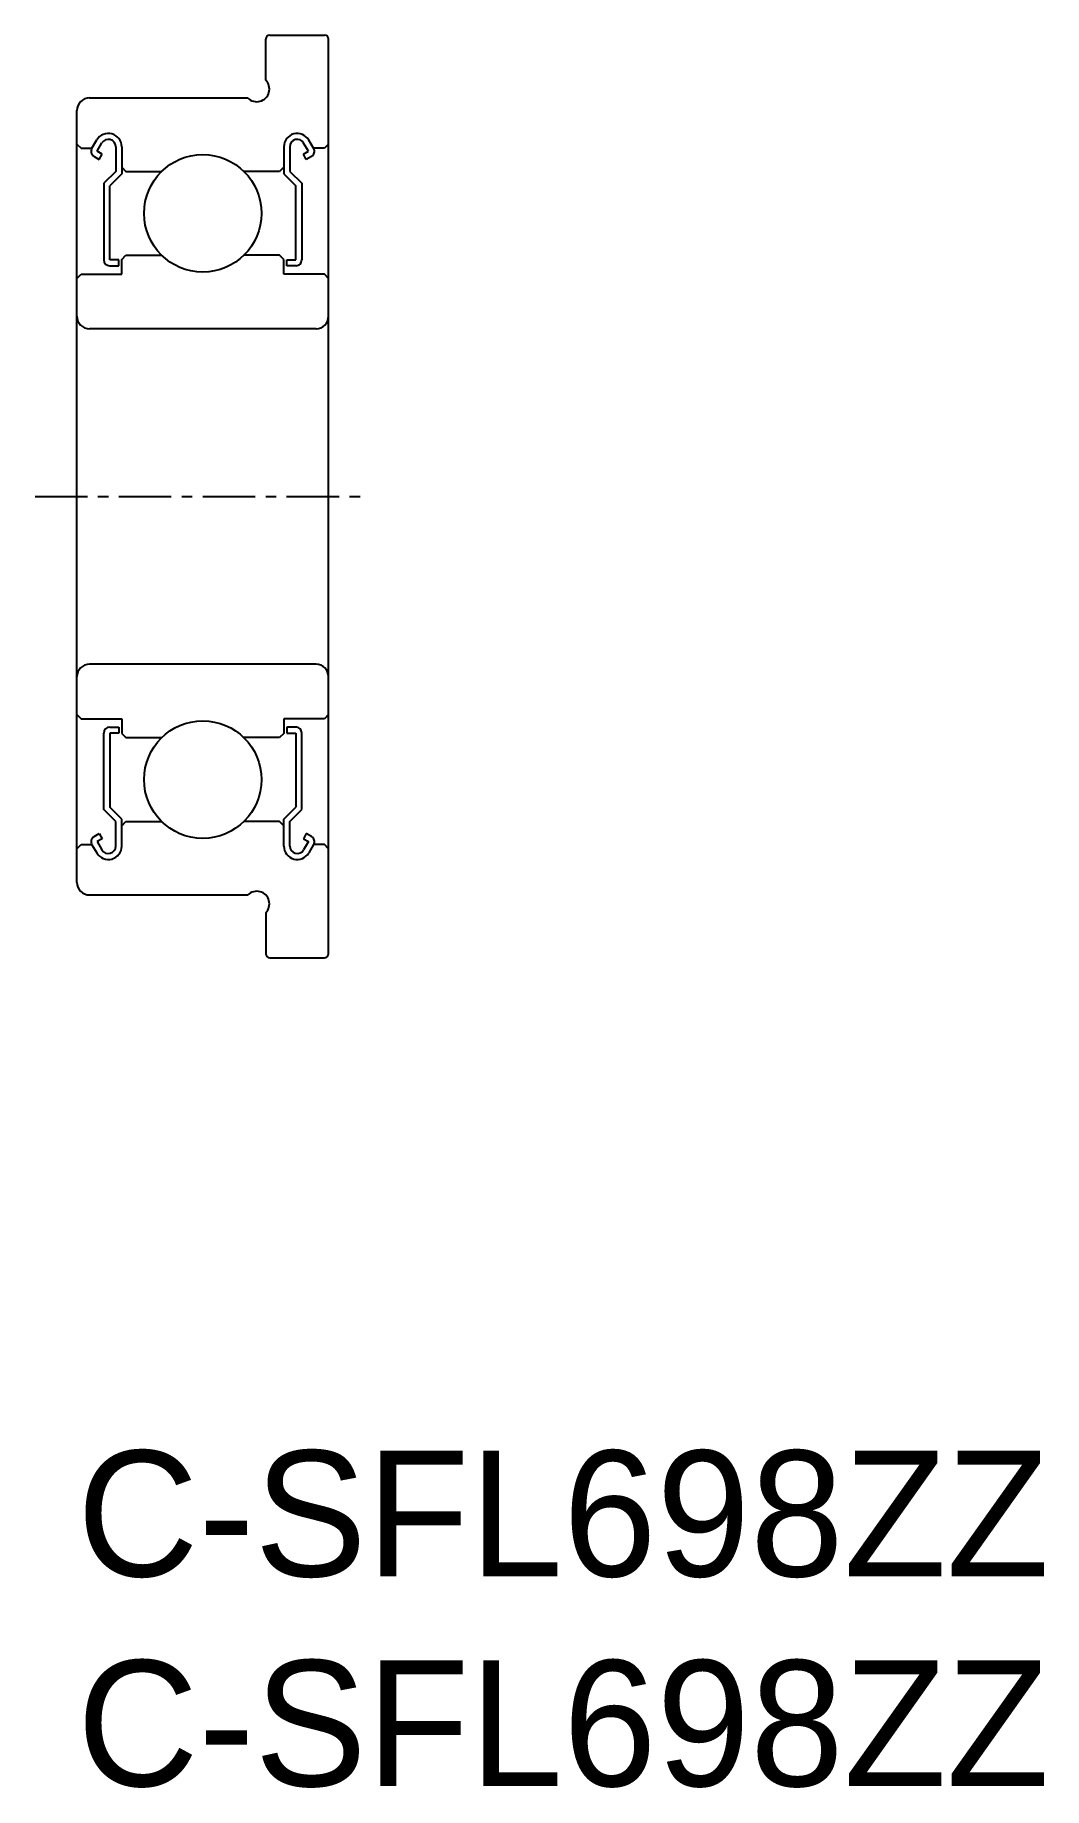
# Model space of a CAD drawing. Extents: x -1 to 23.1, y -8 to 33.7.
import ezdxf

# ---------------------------------------------------------------- set-up
doc = ezdxf.new("R2010")
doc.units = 0
doc.linetypes.add('CENTER', pattern=[2, 1.25, -0.25, 0.25, -0.25])
doc.layers.get('0').update_dxf_attribs({"linetype": 'CONTINUOUS'})
doc.layers.add('CENTER', color=1, linetype='CENTER')

msp = doc.modelspace()

# ---------------------------------------------------------------- linework, layer by layer
at = {"color": 7, "linetype": 'CONTINUOUS'}
for p, q in [((4.5, 32.67), (4.5, 33.646)), ((4.6, 33.746), (5.9, 33.746)), ((6, 11.846), (6, 33.646)), ((0.3, 32.246), (4.076, 32.246)), ((4.5, 32.246), (4.5, 32.246)), ((0, 13.546), (0, 31.946)), ((0, 31.146), (0.1, 31.046)), ((0.1, 31.046), (0.356, 31.046)), ((0.356, 31.047), (0.473, 31.245)), ((0.479, 30.975), (0.596, 31.173)), ((0.602, 30.904), (0.479, 30.975)), ((0.924, 31.083), (0.924, 30.496)), ((1.067, 31.083), (1.067, 30.437)), ((4.933, 31.083), (4.933, 30.437)), ((5.076, 31.083), (5.076, 30.496)), ((5.398, 30.904), (5.521, 30.975)), ((5.521, 30.975), (5.405, 31.171)), ((5.644, 31.046), (5.528, 31.242)), ((5.9, 31.046), (5.644, 31.046)), ((6, 31.146), (5.9, 31.046)), ((0.408, 30.852), (0.531, 30.781)), ((0.531, 30.781), (0.602, 30.904)), ((1.067, 30.596), (1.167, 30.496)), ((4.933, 30.596), (4.833, 30.496)), ((5.469, 30.781), (5.398, 30.904)), ((5.592, 30.852), (5.469, 30.781)), ((0.924, 30.496), (0.64, 30.212)), ((0.64, 30.212), (0.64, 28.388)), ((1.067, 30.437), (0.782, 30.153)), ((0.782, 28.388), (0.782, 30.153)), ((1.167, 30.496), (2.02, 30.496)), ((4.833, 30.496), (3.98, 30.496)), ((4.933, 30.437), (5.218, 30.153)), ((5.076, 30.496), (5.36, 30.212)), ((5.218, 28.388), (5.218, 30.153)), ((5.36, 30.212), (5.36, 28.388)), ((1.067, 28.396), (1.167, 28.496)), ((1.167, 28.496), (2.02, 28.496)), ((4.833, 28.496), (3.98, 28.496)), ((4.933, 28.396), (4.833, 28.496)), ((0, 27.946), (0.1, 28.046)), ((0.1, 28.046), (1.067, 28.046)), ((0.996, 28.388), (0.782, 28.388)), ((0.782, 28.246), (0.996, 28.246)), ((0.996, 28.246), (0.996, 28.388)), ((1.067, 28.046), (1.067, 28.396)), ((4.933, 28.046), (4.933, 28.396)), ((5.9, 28.046), (4.933, 28.046)), ((5.004, 28.246), (5.004, 28.388)), ((5.004, 28.388), (5.218, 28.388)), ((5.218, 28.246), (5.004, 28.246)), ((6, 27.946), (5.9, 28.046)), ((5.7, 26.746), (0.3, 26.746)), ((5.7, 18.746), (0.3, 18.746)), ((0, 17.546), (0.1, 17.446)), ((0.1, 17.446), (1.067, 17.446)), ((0.782, 17.246), (0.996, 17.246)), ((0.996, 17.246), (0.996, 17.104)), ((1.067, 17.446), (1.067, 17.096)), ((5.9, 17.446), (4.933, 17.446)), ((4.933, 17.446), (4.933, 17.096)), ((5.004, 17.246), (5.004, 17.104)), ((5.218, 17.246), (5.004, 17.246)), ((6, 17.546), (5.9, 17.446)), ((6, 17.346), (6, 17.346)), ((0.64, 15.281), (0.64, 17.104)), ((0.782, 17.104), (0.782, 15.34)), ((0.996, 17.104), (0.782, 17.104)), ((1.067, 17.096), (1.167, 16.996)), ((1.167, 16.996), (2.02, 16.996)), ((4.833, 16.996), (3.98, 16.996)), ((4.933, 17.096), (4.833, 16.996)), ((5.004, 17.104), (5.218, 17.104)), ((5.218, 17.104), (5.218, 15.34)), ((5.36, 15.281), (5.36, 17.104)), ((0.924, 14.996), (0.64, 15.281)), ((1.067, 15.055), (0.782, 15.34)), ((1.067, 14.41), (1.067, 15.055)), ((4.933, 15.055), (5.218, 15.34)), ((4.933, 14.41), (4.933, 15.055)), ((5.076, 14.996), (5.36, 15.281)), ((0.408, 14.64), (0.531, 14.712)), ((0.531, 14.712), (0.602, 14.588)), ((0.924, 14.41), (0.924, 14.996)), ((1.067, 14.896), (1.167, 14.996)), ((1.167, 14.996), (2.02, 14.996)), ((4.833, 14.996), (3.98, 14.996)), ((4.933, 14.896), (4.833, 14.996)), ((5.076, 14.41), (5.076, 14.996)), ((5.469, 14.712), (5.398, 14.588)), ((5.592, 14.64), (5.469, 14.712)), ((0, 14.346), (0.1, 14.446)), ((0.1, 14.446), (0.356, 14.446)), ((0.356, 14.445), (0.473, 14.247)), ((0.602, 14.588), (0.479, 14.517)), ((0.479, 14.517), (0.596, 14.32)), ((5.398, 14.588), (5.521, 14.517)), ((5.521, 14.517), (5.405, 14.321)), ((5.644, 14.446), (5.528, 14.25)), ((5.9, 14.446), (5.644, 14.446)), ((6, 14.346), (5.9, 14.446)), ((0.3, 13.246), (4.076, 13.246)), ((4.5, 13.246), (4.5, 13.246)), ((4.5, 12.822), (4.5, 11.846)), ((4.6, 11.746), (5.9, 11.746))]:
    msp.add_line(p, q, dxfattribs=at)
msp.add_line((6, 22.746), (6, 22.746))
for centre in [(3, 29.496), (3, 15.996)]:
    msp.add_circle(centre, 1.4, dxfattribs=at)
for centre, radius, start, end in [((4.6, 33.646), 0.1, 90, 180), ((5.9, 33.646), 0.1, 0, 90), ((4.288, 32.458), 0.3, 224.9995, 45.0005), ((0.3, 31.946), 0.3, 90, 180), ((0.748, 31.083), 0.319, 0, 149.3803), ((5.252, 31.083), 0.319, 30.0001, 180), ((0.479, 30.975), 0.142, 149.3803, 239.9973), ((0.748, 31.083), 0.177, 0, 149.3803), ((5.252, 31.083), 0.177, 30.0001, 180), ((5.521, 30.975), 0.142, 299.9998, 30.0002), ((0.782, 28.388), 0.142, 180, 270), ((5.218, 28.388), 0.142, 269.9998, 0), ((0.3, 27.046), 0.3, 180, 270), ((5.7, 27.046), 0.3, 270, 0), ((0.3, 18.446), 0.3, 90, 180), ((5.7, 18.446), 0.3, 0, 90), ((0.782, 17.104), 0.142, 90, 180), ((5.218, 17.104), 0.142, 0, 90.0002), ((0.479, 14.517), 0.142, 120.0027, 210.6197), ((5.521, 14.517), 0.142, 329.9998, 60.0002), ((0.748, 14.41), 0.319, 210.6197, 0), ((0.748, 14.41), 0.177, 210.6197, 0), ((5.252, 14.41), 0.319, 180, 329.9999), ((5.252, 14.41), 0.177, 180, 329.9999), ((0.3, 13.546), 0.3, 180, 270), ((4.288, 13.034), 0.3, 314.9995, 135.0005), ((4.6, 11.846), 0.1, 180, 270), ((5.9, 11.846), 0.1, 270, 0)]:
    msp.add_arc(centre, radius, start, end, dxfattribs=at)
at = {"layer": 'CENTER', "color": 1, "linetype": 'CENTER'}
msp.add_line((-1, 22.746), (7, 22.746), dxfattribs=at)

# ---------------------------------------------------------------- texts
at = {"color": 7, "linetype": 'CONTINUOUS'}
for p in [(0, -3), (0, -8)]:
    msp.add_text('C-SFL698ZZ', height=3, dxfattribs=at).set_placement(p)

doc.saveas('drawing.dxf')
